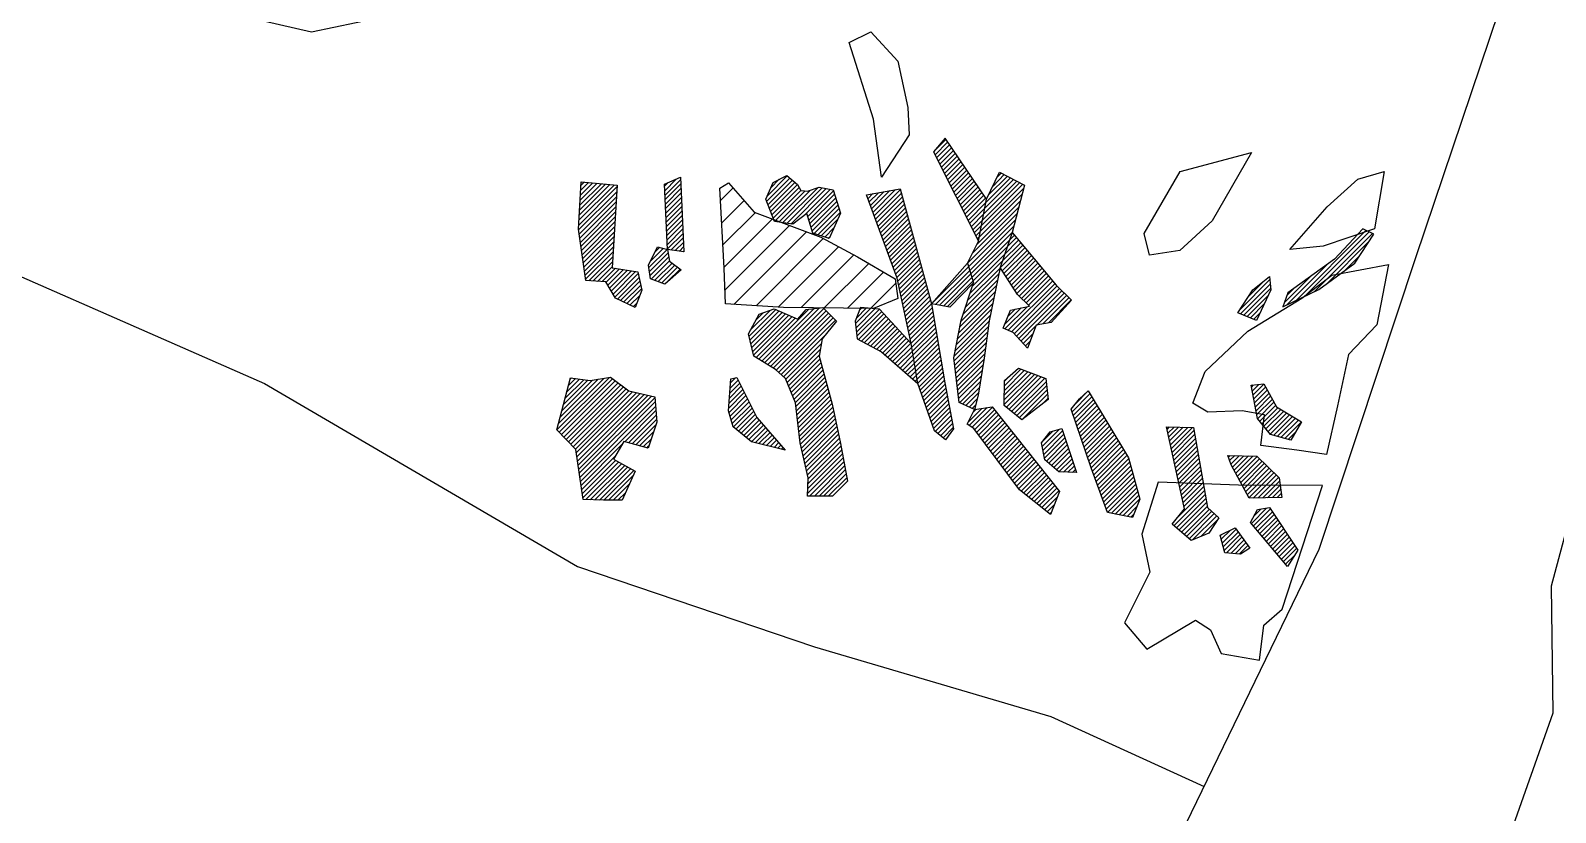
# Model space of a CAD drawing. Header units: metres. Extents: x -8.97 to -4.93, y -16.9 to -13.96.
# Drawn here: x -7.066 to -5.916, y -16.189 to -15.6 of the extents above; entities that cross this region are included whole.
import ezdxf

# ---------------------------------------------------------------- set-up
doc = ezdxf.new("R2010")
doc.units = ezdxf.units.M
doc.header["$LTSCALE"] = 25
doc.header["$MEASUREMENT"] = 0
doc.linetypes.add('STRICHPUNKTX2', pattern=[2, 1, -0.5, 0, -0.5])
doc.layers.get('0').update_dxf_attribs({"linetype": 'CONTINUOUS'})
for name, color, linetype in [('BEFUND', 1, 'CONTINUOUS'), ('FEUER', 1, 'CONTINUOUS'), ('GRABUNGSGRENZE', 3, 'STRICHPUNKTX2'), ('KNOCHEN', 2, 'CONTINUOUS'), ('KNOCHENSCHRAFF', 2, 'CONTINUOUS'), ('STEINE', 4, 'CONTINUOUS')]:
    doc.layers.add(name, color=color, linetype=linetype)

# ---------------------------------------------------------------- blocks, each defined once
blk = doc.blocks.new('*X3')
at = {"color": 0}
for p, q in [((-685.78, -1577.09), (-684.91, -1576.22)), ((-685.76, -1577.43), (-684.57, -1576.24)), ((-661.64, -1578.4), (-659.48, -1576.24)), ((-661.55, -1577.96), (-659.71, -1576.12)), ((-661.36, -1577.41), (-659.94, -1576)), ((-661.03, -1576.74), (-660.18, -1575.88)), ((-660.71, -1576.06), (-660.41, -1575.76)), ((-692.28, -1580.05), (-689.4, -1577.17)), ((-692.27, -1579.69), (-689.38, -1576.8)), ((-692.25, -1579.31), (-689.59, -1576.66)), ((-692.22, -1578.93), (-689.91, -1576.63)), ((-692.2, -1578.56), (-690.24, -1576.59)), ((-692.18, -1578.18), (-690.56, -1576.56)), ((-692.16, -1577.81), (-690.88, -1576.53)), ((-692.13, -1577.43), (-691.2, -1576.5)), ((-692.11, -1577.05), (-691.52, -1576.47)), ((-692.09, -1576.68), (-691.85, -1576.44)), ((-685.8, -1576.75), (-685.51, -1576.47)), ((-685.75, -1577.76), (-684.56, -1576.58)), ((-685.73, -1578.1), (-684.55, -1576.91)), ((-685.72, -1578.44), (-684.53, -1577.25)), ((-670.56, -1577.43), (-670.52, -1577.39)), ((-670.47, -1577.69), (-670.09, -1577.31)), ((-670.37, -1577.94), (-669.66, -1577.24)), ((-670.28, -1578.2), (-669.23, -1577.16)), ((-670.18, -1578.46), (-668.8, -1577.08)), ((-670.09, -1578.72), (-668.38, -1577.01)), ((-669.99, -1578.98), (-668.01, -1577)), ((-669.89, -1579.23), (-667.94, -1577.28)), ((-662.07, -1580.6), (-658.83, -1577.36)), ((-661.99, -1580.16), (-658.71, -1576.89)), ((-661.9, -1579.72), (-658.78, -1576.6)), ((-661.81, -1579.28), (-659.01, -1576.48)), ((-661.73, -1578.84), (-659.24, -1576.36)), ((-692.23, -1580.36), (-689.42, -1577.55)), ((-692.19, -1580.67), (-689.45, -1577.93)), ((-692.14, -1580.98), (-689.47, -1578.3)), ((-685.7, -1578.78), (-684.52, -1577.59)), ((-685.68, -1579.11), (-684.5, -1577.93)), ((-685.67, -1579.45), (-684.49, -1578.27)), ((-685.65, -1579.79), (-684.47, -1578.61)), ((-669.8, -1579.49), (-667.86, -1577.55)), ((-669.7, -1579.75), (-667.78, -1577.83)), ((-669.61, -1580.01), (-667.71, -1578.11)), ((-669.51, -1580.27), (-667.63, -1578.39)), ((-662.59, -1581.83), (-659.08, -1578.32)), ((-662.25, -1581.14), (-658.96, -1577.84)), ((-692.1, -1581.29), (-689.49, -1578.68)), ((-692.06, -1581.6), (-689.52, -1579.06)), ((-692.01, -1581.91), (-689.54, -1579.43)), ((-685.63, -1580.12), (-684.46, -1578.95)), ((-685.62, -1580.46), (-684.45, -1579.29)), ((-685.6, -1580.8), (-684.43, -1579.63)), ((-669.42, -1580.52), (-667.56, -1578.66)), ((-669.32, -1580.78), (-667.48, -1578.94)), ((-669.23, -1581.04), (-667.41, -1579.22)), ((-669.13, -1581.3), (-667.33, -1579.5)), ((-662.93, -1582.52), (-659.21, -1578.8)), ((-662.87, -1582.82), (-659.33, -1579.28)), ((-662.79, -1583.09), (-659.45, -1579.75)), ((-691.97, -1582.22), (-689.56, -1579.81)), ((-691.93, -1582.53), (-689.58, -1580.18)), ((-691.88, -1582.84), (-689.61, -1580.56)), ((-685.58, -1581.14), (-684.42, -1579.97)), ((-685.57, -1581.47), (-684.4, -1580.31)), ((-685.31, -1581.56), (-684.39, -1580.65)), ((-669.03, -1581.56), (-667.25, -1579.77)), ((-668.94, -1581.81), (-667.18, -1580.05)), ((-668.84, -1582.07), (-667.1, -1580.33)), ((-668.75, -1582.33), (-667.03, -1580.61)), ((-668.65, -1582.59), (-666.95, -1580.89)), ((-662.7, -1583.36), (-659.58, -1580.23)), ((-662.62, -1583.63), (-659.77, -1580.78)), ((-660.15, -1581.86), (-659.1, -1580.81)), ((-659.96, -1581.32), (-659.26, -1580.62)), ((-659.77, -1580.78), (-659.42, -1580.43)), ((-638.21, -1585.38), (-632.9, -1580.07)), ((-637.52, -1585.04), (-632.67, -1580.19)), ((-636.83, -1584.71), (-632.43, -1580.31)), ((-635.85, -1584.08), (-632.69, -1580.92)), ((-691.84, -1583.15), (-689.63, -1580.94)), ((-691.79, -1583.46), (-689.65, -1581.31)), ((-691.75, -1583.76), (-689.67, -1581.69)), ((-691.5, -1583.87), (-689.7, -1582.07)), ((-686.97, -1582.87), (-685.61, -1581.52)), ((-686.92, -1583.18), (-685.52, -1581.78)), ((-686.85, -1582.4), (-685.89, -1581.44)), ((-686.52, -1581.72), (-686.17, -1581.37)), ((-684.99, -1581.6), (-684.37, -1580.98)), ((-684.68, -1581.64), (-684.36, -1581.32)), ((-684.36, -1581.68), (-684.34, -1581.66)), ((-668.56, -1582.84), (-666.87, -1581.16)), ((-668.46, -1583.1), (-666.8, -1581.44)), ((-668.36, -1583.36), (-666.72, -1581.72)), ((-668.27, -1583.62), (-666.65, -1582)), ((-662.58, -1584.29), (-660.15, -1581.86)), ((-662.54, -1583.9), (-659.96, -1581.32)), ((-660.49, -1582.91), (-658.78, -1581.2)), ((-660.35, -1583.12), (-658.62, -1581.39)), ((-660.34, -1582.41), (-658.94, -1581.01)), ((-660.21, -1583.34), (-658.46, -1581.59)), ((-660.07, -1583.55), (-658.3, -1581.78)), ((-659.93, -1583.77), (-658.14, -1581.97)), ((-634.54, -1583.12), (-633.36, -1581.94)), ((-691.17, -1583.89), (-689.72, -1582.44)), ((-690.84, -1583.92), (-689.74, -1582.82)), ((-690.51, -1583.94), (-689.5, -1582.93)), ((-690.2, -1583.98), (-689.2, -1582.98)), ((-690.07, -1584.2), (-688.89, -1583.03)), ((-689.94, -1584.43), (-688.59, -1583.08)), ((-689.81, -1584.65), (-688.28, -1583.13)), ((-689.68, -1584.88), (-687.98, -1583.18)), ((-686.88, -1583.49), (-685.47, -1582.08)), ((-686.78, -1583.74), (-685.42, -1582.38)), ((-686.52, -1583.84), (-685.22, -1582.54)), ((-686.27, -1583.94), (-685.02, -1582.7)), ((-686.01, -1584.04), (-684.82, -1582.85)), ((-685.56, -1583.93), (-684.63, -1583)), ((-668.2, -1583.9), (-666.57, -1582.27)), ((-668.14, -1584.19), (-666.49, -1582.55)), ((-668.08, -1584.49), (-666.42, -1582.83)), ((-668.01, -1584.78), (-666.34, -1583.11)), ((-665.58, -1585.52), (-662.87, -1582.82)), ((-665.37, -1585.67), (-662.79, -1583.09)), ((-662.92, -1585.35), (-660.52, -1582.94)), ((-662.75, -1584.82), (-660.34, -1582.41)), ((-659.79, -1583.98), (-657.98, -1582.17)), ((-659.65, -1584.2), (-657.82, -1582.36)), ((-659.51, -1584.41), (-657.66, -1582.55)), ((-659.38, -1584.62), (-657.5, -1582.75)), ((-659.24, -1584.84), (-657.34, -1582.94)), ((-659.07, -1585.03), (-657.18, -1583.13)), ((-638.9, -1585.71), (-635.78, -1582.6)), ((-689.55, -1585.1), (-687.78, -1583.33)), ((-689.35, -1585.26), (-687.72, -1583.62)), ((-689.12, -1585.37), (-687.66, -1583.91)), ((-688.88, -1585.49), (-687.59, -1584.2)), ((-667.95, -1585.07), (-666.27, -1583.38)), ((-667.89, -1585.36), (-666.19, -1583.66)), ((-667.83, -1585.65), (-666.12, -1583.94)), ((-667.76, -1585.94), (-666.04, -1584.22)), ((-665.07, -1585.72), (-662.7, -1583.36)), ((-664.77, -1585.78), (-662.62, -1583.63)), ((-664.48, -1585.84), (-662.54, -1583.9)), ((-663.43, -1586.92), (-660.79, -1584.27)), ((-663.27, -1586.4), (-660.7, -1583.83)), ((-663.1, -1585.87), (-660.61, -1583.38)), ((-659.89, -1587.61), (-656.38, -1584.1)), ((-659.64, -1587.72), (-656.21, -1584.28)), ((-658.89, -1585.2), (-657.02, -1583.33)), ((-658.71, -1585.37), (-656.86, -1583.52)), ((-658.53, -1585.54), (-656.7, -1583.71)), ((-658.35, -1585.72), (-656.54, -1583.91)), ((-642.43, -1586.07), (-640.15, -1583.79)), ((-642.38, -1586.37), (-640.12, -1584.11)), ((-641.77, -1585.05), (-640.62, -1583.9)), ((-639.06, -1585.52), (-637.05, -1583.51)), ((-688.64, -1585.6), (-687.53, -1584.49)), ((-688.4, -1585.72), (-687.67, -1584.99)), ((-667.7, -1586.23), (-665.96, -1584.49)), ((-667.64, -1586.53), (-665.89, -1584.77)), ((-667.58, -1586.82), (-665.81, -1585.05)), ((-667.52, -1587.11), (-665.74, -1585.33)), ((-663.61, -1587.8), (-660.97, -1585.16)), ((-663.52, -1587.36), (-660.88, -1584.72)), ((-659.42, -1587.85), (-656.03, -1584.46)), ((-659.26, -1588.04), (-655.85, -1584.63)), ((-659.09, -1588.23), (-655.67, -1584.8)), ((-657.72, -1587.21), (-655.49, -1584.98)), ((-657.28, -1587.13), (-655.31, -1585.15)), ((-656.85, -1587.05), (-655.13, -1585.32)), ((-642.13, -1586.47), (-640.09, -1584.43)), ((-641.88, -1586.57), (-640.26, -1584.96)), ((-638.88, -1584.99), (-638.31, -1584.42)), ((-688.16, -1585.84), (-687.89, -1585.56)), ((-679.42, -1588.06), (-677.41, -1586.04)), ((-679.36, -1588.34), (-677.16, -1586.15)), ((-679.33, -1587.6), (-677.81, -1586.09)), ((-679.29, -1588.63), (-676.91, -1586.25)), ((-679.22, -1588.91), (-676.67, -1586.36)), ((-679.15, -1589.2), (-676.42, -1586.47)), ((-679.08, -1589.48), (-676.17, -1586.57)), ((-678.88, -1586.81), (-678.36, -1586.29)), ((-678.68, -1589.79), (-674.91, -1586.02)), ((-678.47, -1589.93), (-674.51, -1585.97)), ((-678.25, -1590.06), (-674.11, -1585.92)), ((-678.03, -1590.2), (-673.79, -1585.96)), ((-677.81, -1590.34), (-673.62, -1586.14)), ((-677.6, -1590.47), (-673.44, -1586.32)), ((-677.39, -1590.62), (-673.27, -1586.49)), ((-671.4, -1587.1), (-670.26, -1585.96)), ((-671.36, -1587.42), (-669.93, -1585.98)), ((-671.33, -1587.74), (-669.6, -1586.01)), ((-671.31, -1586.66), (-670.59, -1585.93)), ((-671.29, -1588.05), (-669.42, -1586.18)), ((-671.18, -1588.29), (-669.25, -1586.37)), ((-671.08, -1586.07), (-670.91, -1585.91)), ((-670.95, -1588.42), (-669.08, -1586.55)), ((-667.45, -1587.4), (-665.66, -1585.61)), ((-667.39, -1587.69), (-665.61, -1585.91)), ((-667.33, -1587.98), (-665.56, -1586.21)), ((-667.27, -1588.27), (-665.51, -1586.51)), ((-663.87, -1589.12), (-661.25, -1586.5)), ((-663.79, -1588.68), (-661.16, -1586.05)), ((-663.7, -1588.24), (-661.07, -1585.61)), ((-660.14, -1587.51), (-658.46, -1585.83)), ((-660.13, -1587.15), (-658.91, -1585.92)), ((-659.89, -1586.55), (-659.35, -1586.02)), ((-641.62, -1586.67), (-640.58, -1585.62)), ((-641.37, -1586.77), (-640.89, -1586.29)), ((-678.9, -1589.65), (-675.93, -1586.68)), ((-677.2, -1590.78), (-673.09, -1586.67)), ((-677.01, -1590.95), (-672.91, -1586.85)), ((-670.72, -1588.54), (-668.91, -1586.74)), ((-670.48, -1588.66), (-668.74, -1586.92)), ((-670.25, -1588.79), (-668.58, -1587.11)), ((-670.02, -1588.91), (-668.41, -1587.29)), ((-669.79, -1589.03), (-668.24, -1587.48)), ((-669.56, -1589.15), (-668.07, -1587.66)), ((-667.21, -1588.57), (-665.46, -1586.82)), ((-667.15, -1588.87), (-665.4, -1587.12)), ((-667.1, -1589.17), (-665.35, -1587.42)), ((-667.05, -1589.47), (-665.3, -1587.72)), ((-663.96, -1589.57), (-661.34, -1586.94)), ((-663.96, -1589.92), (-661.39, -1587.35)), ((-663.92, -1590.23), (-661.44, -1587.75)), ((-658.92, -1588.41), (-657.79, -1587.28)), ((-676.82, -1591.11), (-673.79, -1588.08)), ((-676.65, -1591.3), (-673.98, -1588.62)), ((-669.35, -1589.3), (-667.9, -1587.85)), ((-669.16, -1589.46), (-667.73, -1588.03)), ((-668.97, -1589.63), (-667.56, -1588.21)), ((-668.78, -1589.79), (-667.39, -1588.4)), ((-668.6, -1589.96), (-667.22, -1588.58)), ((-668.41, -1590.12), (-667.15, -1588.87)), ((-667, -1589.78), (-665.25, -1588.03)), ((-666.95, -1590.08), (-665.2, -1588.33)), ((-666.9, -1590.38), (-665.15, -1588.63)), ((-666.85, -1590.69), (-665.1, -1588.93)), ((-663.89, -1590.55), (-661.49, -1588.16)), ((-663.85, -1590.87), (-661.55, -1588.56)), ((-658.75, -1588.6), (-658.01, -1587.86)), ((-658.58, -1588.78), (-658.24, -1588.43)), ((-676.55, -1591.55), (-674.04, -1589.04)), ((-676.45, -1591.8), (-674.11, -1589.46)), ((-676.34, -1592.05), (-674.07, -1589.77)), ((-676.24, -1592.3), (-674, -1590.05)), ((-668.22, -1590.29), (-667.1, -1589.17)), ((-668.03, -1590.45), (-667.05, -1589.47)), ((-667.84, -1590.62), (-667, -1589.78)), ((-667.65, -1590.78), (-666.95, -1590.08)), ((-666.8, -1590.99), (-665.05, -1589.24)), ((-666.75, -1591.29), (-665, -1589.54)), ((-666.7, -1591.59), (-664.95, -1589.84)), ((-663.81, -1591.18), (-661.6, -1588.97)), ((-663.78, -1591.5), (-661.65, -1589.38)), ((-663.74, -1591.82), (-661.71, -1589.79)), ((-693.91, -1595.11), (-689.95, -1591.16)), ((-693.79, -1594.64), (-690.37, -1591.23)), ((-693.73, -1595.29), (-689.71, -1591.27)), ((-693.03, -1591.76), (-692.51, -1591.24)), ((-692.9, -1591.28), (-692.82, -1591.2)), ((-680.83, -1591.58), (-680.44, -1591.19)), ((-676.14, -1592.55), (-673.92, -1590.33)), ((-676.03, -1592.8), (-673.85, -1590.61)), ((-675.93, -1593.05), (-673.77, -1590.89)), ((-675.89, -1593.36), (-673.7, -1591.17)), ((-667.47, -1590.95), (-666.9, -1590.38)), ((-667.28, -1591.11), (-666.85, -1590.69)), ((-667.09, -1591.28), (-666.8, -1590.99)), ((-666.61, -1591.86), (-664.9, -1590.15)), ((-666.52, -1592.12), (-664.85, -1590.45)), ((-666.43, -1592.38), (-664.79, -1590.75)), ((-666.33, -1592.64), (-664.74, -1591.05)), ((-663.7, -1592.13), (-661.78, -1590.21)), ((-663.66, -1592.45), (-661.85, -1590.64)), ((-663.63, -1592.76), (-661.92, -1591.06)), ((-660.18, -1592.5), (-658.41, -1590.73)), ((-660.18, -1592.85), (-658.16, -1590.83)), ((-660.18, -1593.21), (-657.9, -1590.93)), ((-660.17, -1591.79), (-658.93, -1590.54)), ((-660.17, -1592.14), (-658.67, -1590.64)), ((-660.17, -1591.43), (-659.87, -1591.13)), ((-660.02, -1593.4), (-657.64, -1591.02)), ((-659.82, -1593.56), (-657.39, -1591.12)), ((-659.63, -1593.72), (-657.13, -1591.22)), ((-693.66, -1594.16), (-690.8, -1591.3)), ((-693.56, -1595.47), (-689.51, -1591.42)), ((-693.54, -1593.68), (-691.22, -1591.37)), ((-693.41, -1593.2), (-691.58, -1591.37)), ((-693.39, -1595.65), (-689.3, -1591.57)), ((-693.28, -1592.72), (-691.89, -1591.33)), ((-693.21, -1595.83), (-689.1, -1591.72)), ((-693.16, -1592.24), (-692.2, -1591.28)), ((-693.04, -1596.01), (-688.9, -1591.87)), ((-692.87, -1596.2), (-688.7, -1592.02)), ((-692.69, -1596.38), (-688.49, -1592.17)), ((-692.52, -1596.56), (-688.2, -1592.24)), ((-692.45, -1596.84), (-687.92, -1592.31)), ((-692.41, -1597.15), (-687.63, -1592.37)), ((-680.95, -1593.47), (-679.78, -1592.3)), ((-680.93, -1593.09), (-679.9, -1592.06)), ((-680.9, -1592.72), (-680.02, -1591.83)), ((-680.88, -1592.34), (-680.13, -1591.59)), ((-680.85, -1591.96), (-680.25, -1591.36)), ((-675.85, -1593.67), (-673.63, -1591.45)), ((-675.81, -1593.99), (-673.55, -1591.73)), ((-675.78, -1594.31), (-673.48, -1592.01)), ((-675.74, -1594.63), (-673.4, -1592.29)), ((-666.9, -1591.44), (-666.75, -1591.29)), ((-666.71, -1591.61), (-666.7, -1591.59)), ((-666.24, -1592.9), (-664.69, -1591.36)), ((-666.15, -1593.17), (-664.64, -1591.66)), ((-666.06, -1593.43), (-664.59, -1591.96)), ((-665.96, -1593.69), (-664.53, -1592.25)), ((-663.57, -1593.07), (-661.99, -1591.49)), ((-663.33, -1593.17), (-662.06, -1591.91)), ((-663.08, -1593.28), (-662.13, -1592.33)), ((-659.43, -1593.88), (-657.03, -1591.48)), ((-659.24, -1594.03), (-657, -1591.79)), ((-659.04, -1594.19), (-656.96, -1592.1)), ((-658.8, -1594.3), (-656.92, -1592.42)), ((-655.06, -1593.75), (-653.72, -1592.4)), ((-654.82, -1593.15), (-653.85, -1592.18)), ((-641.55, -1591.9), (-641.38, -1591.73)), ((-641.49, -1592.19), (-640.98, -1591.69)), ((-641.43, -1592.49), (-640.6, -1591.66)), ((-641.37, -1592.78), (-640.48, -1591.89)), ((-641.31, -1593.08), (-640.35, -1592.12)), ((-641.25, -1593.37), (-640.22, -1592.34)), ((-692.36, -1597.46), (-687.34, -1592.44)), ((-692.32, -1597.77), (-687.06, -1592.51)), ((-692.27, -1598.08), (-686.77, -1592.57)), ((-692.23, -1598.38), (-686.51, -1592.67)), ((-692.18, -1598.69), (-686.49, -1593)), ((-692.14, -1599), (-686.46, -1593.33)), ((-680.93, -1593.8), (-679.66, -1592.53)), ((-680.85, -1594.08), (-679.54, -1592.77)), ((-680.77, -1594.35), (-679.42, -1593)), ((-680.69, -1594.63), (-679.3, -1593.24)), ((-680.61, -1594.9), (-679.19, -1593.47)), ((-675.7, -1594.94), (-673.33, -1592.57)), ((-675.67, -1595.26), (-673.26, -1592.85)), ((-675.63, -1595.58), (-673.18, -1593.13)), ((-675.59, -1595.89), (-673.12, -1593.42)), ((-665.87, -1593.95), (-664.47, -1592.55)), ((-665.78, -1594.21), (-664.42, -1592.85)), ((-665.69, -1594.47), (-664.36, -1593.15)), ((-665.59, -1594.73), (-664.31, -1593.44)), ((-662.89, -1594.5), (-661.88, -1593.49)), ((-662.84, -1593.39), (-662.23, -1592.78)), ((-662.82, -1594.79), (-661.46, -1593.43)), ((-662.6, -1594.92), (-661.08, -1593.4)), ((-662.59, -1593.5), (-662.34, -1593.25)), ((-662.53, -1593.79), (-662.29, -1593.55)), ((-657.3, -1593.15), (-656.88, -1592.73)), ((-654.97, -1594.01), (-653.58, -1592.62)), ((-654.88, -1594.28), (-653.45, -1592.84)), ((-654.79, -1594.54), (-653.32, -1593.06)), ((-654.7, -1594.8), (-653.19, -1593.28)), ((-654.61, -1595.07), (-653.05, -1593.51)), ((-641.19, -1593.67), (-640.1, -1592.57)), ((-641.13, -1593.96), (-639.97, -1592.8)), ((-641.07, -1594.25), (-639.85, -1593.03)), ((-640.92, -1594.45), (-639.72, -1593.25)), ((-640.76, -1594.65), (-639.55, -1593.44)), ((-688.79, -1596.01), (-686.44, -1593.65)), ((-688.52, -1596.09), (-686.41, -1593.98)), ((-688.24, -1596.17), (-686.38, -1594.31)), ((-687.96, -1596.24), (-686.43, -1594.71)), ((-680.41, -1595.06), (-679.07, -1593.71)), ((-680.22, -1595.22), (-678.95, -1593.94)), ((-680.02, -1595.37), (-678.83, -1594.18)), ((-679.83, -1595.53), (-678.67, -1594.37)), ((-679.64, -1595.69), (-678.5, -1594.56)), ((-675.55, -1596.2), (-673.05, -1593.71)), ((-675.48, -1596.49), (-672.99, -1594)), ((-675.41, -1596.77), (-672.93, -1594.29)), ((-675.35, -1597.06), (-672.86, -1594.57)), ((-665.5, -1594.99), (-664.25, -1593.74)), ((-665.38, -1595.23), (-664.19, -1594.04)), ((-665.19, -1595.39), (-664.14, -1594.34)), ((-665, -1595.55), (-664.08, -1594.63)), ((-662.41, -1595.08), (-660.92, -1593.59)), ((-662.26, -1595.29), (-660.76, -1593.79)), ((-662.11, -1595.49), (-660.61, -1593.99)), ((-661.96, -1595.69), (-660.45, -1594.18)), ((-661.81, -1595.9), (-660.29, -1594.38)), ((-661.66, -1596.1), (-660.14, -1594.58)), ((-654.52, -1595.33), (-652.92, -1593.73)), ((-654.43, -1595.59), (-652.79, -1593.95)), ((-654.34, -1595.86), (-652.65, -1594.17)), ((-654.25, -1596.12), (-652.52, -1594.39)), ((-654.16, -1596.38), (-652.39, -1594.61)), ((-640.6, -1594.84), (-639.33, -1593.57)), ((-640.45, -1595.04), (-639.11, -1593.7)), ((-640.29, -1595.24), (-638.89, -1593.84)), ((-640.14, -1595.44), (-638.67, -1593.97)), ((-639.88, -1595.53), (-638.45, -1594.1)), ((-639.6, -1595.61), (-638.23, -1594.23)), ((-639.32, -1595.68), (-638, -1594.37)), ((-639.04, -1595.76), (-637.78, -1594.5)), ((-687.69, -1596.32), (-686.61, -1595.24)), ((-687.41, -1596.4), (-686.79, -1595.78)), ((-679.44, -1595.85), (-678.34, -1594.75)), ((-679.25, -1596.01), (-678.17, -1594.94)), ((-678.97, -1596.08), (-678.01, -1595.13)), ((-678.68, -1596.15), (-677.84, -1595.31)), ((-678.4, -1596.22), (-677.68, -1595.5)), ((-678.11, -1596.29), (-677.51, -1595.69)), ((-675.28, -1597.35), (-672.8, -1594.86)), ((-675.22, -1597.64), (-672.73, -1595.15)), ((-675.15, -1597.93), (-672.67, -1595.44)), ((-675.09, -1598.21), (-672.61, -1595.73)), ((-664.8, -1595.71), (-664.03, -1594.93)), ((-661.51, -1596.3), (-659.98, -1594.77)), ((-661.36, -1596.5), (-659.82, -1594.97)), ((-661.21, -1596.71), (-659.67, -1595.17)), ((-661.05, -1596.91), (-659.51, -1595.37)), ((-660.9, -1597.11), (-659.35, -1595.56)), ((-660.75, -1597.32), (-659.2, -1595.76)), ((-657.33, -1596.37), (-656.03, -1595.07)), ((-657.32, -1596.01), (-656.53, -1595.21)), ((-657.27, -1596.66), (-655.8, -1595.19)), ((-657.21, -1596.96), (-655.71, -1595.45)), ((-657.15, -1597.25), (-655.62, -1595.72)), ((-654.07, -1596.65), (-652.26, -1594.83)), ((-653.98, -1596.91), (-652.12, -1595.05)), ((-653.89, -1597.17), (-651.99, -1595.27)), ((-653.8, -1597.44), (-651.86, -1595.49)), ((-653.71, -1597.7), (-651.72, -1595.71)), ((-647.91, -1595.08), (-647.72, -1594.89)), ((-647.85, -1595.37), (-647.38, -1594.9)), ((-647.79, -1595.66), (-647.04, -1594.91)), ((-647.72, -1595.95), (-646.69, -1594.92)), ((-647.66, -1596.24), (-646.35, -1594.93)), ((-647.59, -1596.53), (-646, -1594.94)), ((-647.53, -1596.82), (-645.88, -1595.17)), ((-647.47, -1597.11), (-645.83, -1595.47)), ((-647.4, -1597.4), (-645.77, -1595.77)), ((-638.77, -1595.83), (-638.25, -1595.31)), ((-692.09, -1599.31), (-689.01, -1596.22)), ((-687.14, -1596.48), (-686.97, -1596.31)), ((-677.83, -1596.36), (-677.35, -1595.88)), ((-677.54, -1596.43), (-677.19, -1596.07)), ((-677.26, -1596.5), (-677.02, -1596.26)), ((-676.98, -1596.57), (-676.86, -1596.45)), ((-675.02, -1598.5), (-672.54, -1596.02)), ((-675, -1599.54), (-672.38, -1596.92)), ((-674.99, -1599.18), (-672.43, -1596.62)), ((-674.97, -1598.81), (-672.48, -1596.32)), ((-660.6, -1597.52), (-659.04, -1595.96)), ((-660.45, -1597.72), (-658.88, -1596.15)), ((-660.3, -1597.92), (-658.73, -1596.35)), ((-660.15, -1598.13), (-658.57, -1596.55)), ((-660, -1598.33), (-658.41, -1596.74)), ((-659.85, -1598.53), (-658.26, -1596.94)), ((-657.01, -1597.46), (-655.53, -1595.98)), ((-656.82, -1597.63), (-655.44, -1596.25)), ((-656.63, -1597.79), (-655.35, -1596.51)), ((-656.44, -1597.95), (-655.26, -1596.78)), ((-653.62, -1597.97), (-651.59, -1595.93)), ((-653.53, -1598.23), (-651.46, -1596.15)), ((-653.44, -1598.49), (-651.33, -1596.37)), ((-653.34, -1598.75), (-651.19, -1596.59)), ((-653.25, -1599.01), (-651.06, -1596.82)), ((-647.34, -1597.69), (-645.72, -1596.07)), ((-647.28, -1597.98), (-645.67, -1596.37)), ((-647.21, -1598.27), (-645.62, -1596.67)), ((-647.15, -1598.56), (-645.56, -1596.97)), ((-692.05, -1599.62), (-689.5, -1597.07)), ((-692, -1599.93), (-689.48, -1597.4)), ((-691.96, -1600.24), (-689.25, -1597.53)), ((-691.74, -1600.37), (-689.03, -1597.66)), ((-691.4, -1600.38), (-688.8, -1597.79)), ((-691.05, -1600.39), (-688.57, -1597.91)), ((-690.71, -1600.41), (-688.35, -1598.04)), ((-675.02, -1599.91), (-672.33, -1597.22)), ((-674.86, -1600.11), (-672.27, -1597.52)), ((-674.5, -1600.11), (-672.22, -1597.82)), ((-674.15, -1600.11), (-672.17, -1598.12)), ((-659.7, -1598.74), (-658.1, -1597.14)), ((-659.55, -1598.94), (-657.94, -1597.33)), ((-659.4, -1599.14), (-657.79, -1597.53)), ((-659.25, -1599.35), (-657.63, -1597.73)), ((-659.1, -1599.55), (-657.47, -1597.93)), ((-658.92, -1599.73), (-657.32, -1598.12)), ((-656.25, -1598.12), (-655.17, -1597.04)), ((-656.06, -1598.28), (-655.09, -1597.31)), ((-655.72, -1598.29), (-655, -1597.57)), ((-655.38, -1598.31), (-654.91, -1597.84)), ((-655.04, -1598.32), (-654.82, -1598.1)), ((-653.16, -1599.27), (-650.93, -1597.04)), ((-653.06, -1599.52), (-650.8, -1597.27)), ((-652.97, -1599.78), (-650.73, -1597.54)), ((-652.88, -1600.04), (-650.65, -1597.82)), ((-652.78, -1600.3), (-650.57, -1598.1)), ((-647.08, -1598.85), (-645.51, -1597.28)), ((-647.02, -1599.14), (-645.46, -1597.58)), ((-646.96, -1599.43), (-645.4, -1597.88)), ((-643.28, -1597.17), (-643.16, -1597.05)), ((-643.19, -1597.43), (-642.81, -1597.05)), ((-643.1, -1597.69), (-642.47, -1597.06)), ((-642.98, -1597.93), (-642.12, -1597.07)), ((-642.85, -1598.16), (-641.78, -1597.08)), ((-642.73, -1598.38), (-641.44, -1597.09)), ((-642.6, -1598.61), (-641.11, -1597.12)), ((-642.48, -1598.84), (-640.93, -1597.3)), ((-642.35, -1599.07), (-640.75, -1597.47)), ((-642.23, -1599.3), (-640.58, -1597.64)), ((-642.1, -1599.53), (-640.4, -1597.82)), ((-641.98, -1599.75), (-640.22, -1597.99)), ((-690.37, -1600.42), (-688.12, -1598.17)), ((-690.02, -1600.42), (-688.15, -1598.55)), ((-689.67, -1600.42), (-688.44, -1599.19)), ((-673.8, -1600.11), (-672.11, -1598.42)), ((-673.45, -1600.11), (-672.06, -1598.73)), ((-658.72, -1599.88), (-657.16, -1598.32)), ((-658.52, -1600.04), (-657, -1598.52)), ((-658.33, -1600.19), (-656.85, -1598.71)), ((-658.13, -1600.35), (-656.69, -1598.91)), ((-657.93, -1600.5), (-656.53, -1599.11)), ((-657.73, -1600.66), (-656.38, -1599.3)), ((-652.69, -1600.56), (-650.5, -1598.37)), ((-652.59, -1600.82), (-650.42, -1598.65)), ((-652.5, -1601.08), (-650.35, -1598.93)), ((-652.41, -1601.34), (-650.27, -1599.21)), ((-646.89, -1599.72), (-645.35, -1598.18)), ((-646.83, -1600.01), (-645.3, -1598.48)), ((-646.76, -1600.3), (-645.25, -1598.78)), ((-646.7, -1600.59), (-645.19, -1599.08)), ((-641.85, -1599.98), (-640.04, -1598.17)), ((-641.73, -1600.21), (-639.86, -1598.34)), ((-641.41, -1600.25), (-639.68, -1598.52)), ((-641.05, -1600.24), (-639.5, -1598.69)), ((-640.69, -1600.24), (-639.43, -1598.97)), ((-640.33, -1600.23), (-639.38, -1599.28)), ((-689.31, -1600.42), (-688.72, -1599.83)), ((-657.54, -1600.82), (-656.22, -1599.5)), ((-657.34, -1600.97), (-656.06, -1599.7)), ((-657.14, -1601.13), (-656.18, -1600.17)), ((-652.11, -1601.4), (-650.19, -1599.48)), ((-651.81, -1601.46), (-650.12, -1599.76)), ((-651.52, -1601.52), (-650.04, -1600.04)), ((-651.22, -1601.57), (-649.96, -1600.32)), ((-647.39, -1602.34), (-645.04, -1599.98)), ((-647.2, -1602.5), (-644.98, -1600.29)), ((-647.1, -1601.7), (-645.09, -1599.68)), ((-646.64, -1600.88), (-645.14, -1599.38)), ((-639.97, -1600.22), (-639.34, -1599.59)), ((-639.61, -1600.22), (-639.3, -1599.91)), ((-656.94, -1601.28), (-656.4, -1600.74)), ((-656.74, -1601.44), (-656.62, -1601.32)), ((-650.92, -1601.63), (-650.19, -1600.89)), ((-650.63, -1601.69), (-650.44, -1601.49)), ((-647.01, -1602.66), (-644.93, -1600.59)), ((-646.82, -1602.83), (-644.88, -1600.89)), ((-646.63, -1602.99), (-644.72, -1601.09)), ((-646.44, -1603.16), (-644.54, -1601.25)), ((-646.25, -1603.32), (-644.35, -1601.42)), ((-645.98, -1603.4), (-644.16, -1601.58)), ((-641.55, -1602.16), (-640.41, -1601.01)), ((-641.39, -1602.35), (-640.11, -1601.07)), ((-641.35, -1601.6), (-640.83, -1601.08)), ((-641.23, -1602.54), (-639.97, -1601.28)), ((-641.07, -1602.73), (-639.83, -1601.5)), ((-645.37, -1603.15), (-644.1, -1601.88)), ((-643.82, -1603.36), (-643.12, -1602.66)), ((-643.75, -1603.64), (-642.7, -1602.6)), ((-640.91, -1602.92), (-639.69, -1601.71)), ((-640.74, -1603.12), (-639.55, -1601.92)), ((-640.58, -1603.31), (-639.41, -1602.13)), ((-640.42, -1603.5), (-639.27, -1602.35)), ((-640.26, -1603.69), (-639.13, -1602.56)), ((-643.89, -1603.09), (-643.82, -1603.01)), ((-643.67, -1603.92), (-642.55, -1602.81)), ((-643.6, -1604.2), (-642.41, -1603.01)), ((-643.43, -1604.39), (-642.26, -1603.21)), ((-643.1, -1604.42), (-642.11, -1603.42)), ((-642.78, -1604.45), (-641.96, -1603.62)), ((-642.46, -1604.47), (-641.81, -1603.83)), ((-640.1, -1603.89), (-638.99, -1602.77)), ((-639.94, -1604.08), (-638.85, -1602.99)), ((-639.78, -1604.27), (-638.7, -1603.2)), ((-639.61, -1604.46), (-638.56, -1603.41)), ((-639.45, -1604.65), (-638.42, -1603.62)), ((-639.29, -1604.85), (-638.28, -1603.84)), ((-639.13, -1605.04), (-638.14, -1604.05)), ((-638.97, -1605.23), (-638.25, -1604.52))]:
    blk.add_line(p, q, dxfattribs=at)
blk = doc.blocks.new('*X4')
at = {"color": 0}
for p, q in [((-678.1, -1577.9), (-676.35, -1576.14)), ((-678.07, -1577.51), (-676.54, -1575.98)), ((-678, -1578.15), (-676.15, -1576.3)), ((-677.79, -1576.87), (-677.15, -1576.23)), ((-677.9, -1578.4), (-675.96, -1576.46)), ((-677.8, -1578.66), (-675.77, -1576.62)), ((-677.71, -1578.91), (-675.64, -1576.85)), ((-677.61, -1579.17), (-675.52, -1577.08)), ((-677.5, -1579.42), (-675.19, -1577.11)), ((-677.19, -1579.46), (-674.78, -1577.05)), ((-676.89, -1579.51), (-674.24, -1576.86)), ((-676.58, -1579.55), (-673.9, -1576.87)), ((-676.27, -1579.6), (-673.6, -1576.93)), ((-675.33, -1579.01), (-673.3, -1576.99)), ((-674.99, -1579.03), (-673.05, -1577.09)), ((-674.91, -1579.3), (-672.97, -1577.36)), ((-674.83, -1579.57), (-672.88, -1577.62)), ((-674.75, -1579.84), (-672.8, -1577.89)), ((-674.66, -1580.11), (-672.71, -1578.16)), ((-674.52, -1580.32), (-672.62, -1578.43)), ((-674.25, -1580.41), (-672.54, -1578.7)), ((-673.99, -1580.5), (-672.73, -1579.24)), ((-673.72, -1580.59), (-673.02, -1579.88)), ((-673.46, -1580.68), (-673.31, -1580.53))]:
    blk.add_line(p, q, dxfattribs=at)
blk = doc.blocks.new('*X5')
at = {"color": 0}
for p, q in [((-665.52, -1574.15), (-664.59, -1573.22)), ((-665.4, -1574.39), (-664.45, -1573.43)), ((-665.28, -1574.62), (-664.3, -1573.64)), ((-665.17, -1574.86), (-664.16, -1573.85)), ((-665.05, -1575.09), (-664.02, -1574.06)), ((-664.93, -1575.33), (-663.87, -1574.27)), ((-664.81, -1575.56), (-663.73, -1574.48)), ((-664.69, -1575.8), (-663.59, -1574.69)), ((-664.57, -1576.03), (-663.44, -1574.9)), ((-664.45, -1576.27), (-663.3, -1575.11)), ((-664.34, -1576.5), (-663.15, -1575.32)), ((-664.22, -1576.74), (-663.01, -1575.53)), ((-664.1, -1576.97), (-662.87, -1575.74)), ((-663.98, -1577.21), (-662.72, -1575.95)), ((-663.86, -1577.44), (-662.58, -1576.16)), ((-663.74, -1577.68), (-662.44, -1576.37)), ((-663.63, -1577.91), (-662.29, -1576.58)), ((-663.51, -1578.15), (-662.15, -1576.79)), ((-663.39, -1578.38), (-662.01, -1577)), ((-663.27, -1578.62), (-661.86, -1577.21)), ((-663.15, -1578.85), (-661.72, -1577.42)), ((-663.03, -1579.09), (-661.57, -1577.63)), ((-662.91, -1579.33), (-661.55, -1577.96)), ((-662.8, -1579.56), (-661.64, -1578.4)), ((-662.68, -1579.8), (-661.73, -1578.84)), ((-662.56, -1580.03), (-661.81, -1579.28)), ((-662.44, -1580.27), (-661.9, -1579.72)), ((-662.32, -1580.5), (-661.99, -1580.16)), ((-662.2, -1580.74), (-662.07, -1580.6))]:
    blk.add_line(p, q, dxfattribs=at)
blk = doc.blocks.new('*X8')
at = {"color": 0}
for p, q in [((-681.58, -1577.83), (-680.63, -1576.88)), ((-681.48, -1579.51), (-679.8, -1577.83)), ((-681.39, -1581.18), (-678.94, -1578.73)), ((-681.29, -1582.85), (-677.66, -1579.22)), ((-681.23, -1584.56), (-676.37, -1579.7)), ((-680.56, -1585.66), (-675.09, -1580.18)), ((-678.89, -1585.76), (-673.83, -1580.69)), ((-677.23, -1585.86), (-672.68, -1581.31)), ((-675.5, -1585.9), (-671.53, -1581.93)), ((-673.75, -1585.92), (-670.4, -1582.57)), ((-672, -1585.94), (-669.28, -1583.22)), ((-670.25, -1585.95), (-668.36, -1584.06))]:
    blk.add_line(p, q, dxfattribs=at)

msp = doc.modelspace()

# ---------------------------------------------------------------- linework, layer by layer
at = {"layer": 'BEFUND'}
msp.add_lwpolyline([(-7.1761, -15.7406), (-6.8896, -15.8663), (-6.6536, -16.004), (-6.475, -16.0647), (-6.2968, -16.1172), (-6.1812, -16.1699)], dxfattribs=at)
at = {"layer": 'GRABUNGSGRENZE', "flags": 128}
for points in [[(-5.9666, -14.8735), (-5.925, -15.1309), (-5.9206, -15.3571), (-5.959, -15.5853), (-6.0217, -15.7716), (-6.0947, -15.9914), (-6.2341, -16.2789)], [(-5.69, -14.9861), (-5.7318, -15.2579), (-5.7477, -15.4682), (-5.8228, -15.711), (-5.884, -15.8861), (-5.9195, -16.0189), (-5.9183, -16.1147), (-5.9512, -16.2079), (-6.02, -16.4135), (-6.1159, -16.6211)]]:
    msp.add_lwpolyline(points, dxfattribs=at)
at = {"layer": 'KNOCHEN'}
for points in [[(-6.3451, -15.7273), (-6.3765, -15.6813), (-6.3852, -15.6915), (-6.3513, -15.7589)], [(-6.6507, -15.7142), (-6.6237, -15.7168), (-6.6275, -15.7789), (-6.6081, -15.782), (-6.6051, -15.7958), (-6.6102, -15.809), (-6.625, -15.8019), (-6.6321, -15.7896), (-6.6474, -15.7886), (-6.6529, -15.7498), (-6.6507, -15.7142)], [(-6.5881, -15.7159), (-6.5758, -15.7108), (-6.5734, -15.7669), (-6.5857, -15.7653), (-6.5881, -15.7159)], [(-6.4801, -15.7213), (-6.4714, -15.7183), (-6.4607, -15.7203), (-6.4552, -15.7377), (-6.4639, -15.757), (-6.4761, -15.7529), (-6.4806, -15.7381), (-6.4913, -15.7462), (-6.5051, -15.7441), (-6.5117, -15.7273), (-6.506, -15.7146), (-6.4958, -15.7095), (-6.4877, -15.7162), (-6.4852, -15.7208), (-6.4801, -15.7213)], [(-6.3595, -15.7756), (-6.3513, -15.7589), (-6.3451, -15.7273), (-6.3353, -15.7069), (-6.3165, -15.7167), (-6.3258, -15.7523), (-6.335, -15.7788), (-6.3433, -15.819), (-6.347, -15.847), (-6.3516, -15.875), (-6.3542, -15.8857), (-6.3659, -15.8806), (-6.3699, -15.8469), (-6.3642, -15.8184), (-6.3549, -15.7904)], [(-6.4358, -15.724), (-6.4103, -15.7195), (-6.3866, -15.8061), (-6.3766, -15.8658), (-6.37, -15.9004), (-6.3762, -15.9086), (-6.3843, -15.9019), (-6.3969, -15.8662), (-6.4019, -15.8361), (-6.4125, -15.7867), (-6.4358, -15.724)], [(-6.1217, -15.8084), (-6.0946, -15.7953), (-6.0676, -15.7755), (-6.0532, -15.7536), (-6.0614, -15.7495), (-6.0828, -15.7724), (-6.1181, -15.7978), (-6.1217, -15.8084)], [(-6.3258, -15.7523), (-6.2928, -15.7921), (-6.2811, -15.8034), (-6.2964, -15.8202), (-6.3077, -15.8222), (-6.3143, -15.8395), (-6.325, -15.8277), (-6.3326, -15.8246), (-6.327, -15.8109), (-6.3127, -15.8079), (-6.3219, -15.7992), (-6.335, -15.7788)], [(-6.5857, -15.7653), (-6.5842, -15.774), (-6.5755, -15.7806), (-6.5878, -15.7913), (-6.5985, -15.7872), (-6.6, -15.777), (-6.5933, -15.7632), (-6.5857, -15.7653)], [(-6.3866, -15.8061), (-6.3595, -15.7756), (-6.3549, -15.7904), (-6.3728, -15.8087), (-6.3866, -15.8061)], [(-6.1445, -15.7956), (-6.1318, -15.7855), (-6.1308, -15.7957), (-6.1416, -15.8186), (-6.1558, -15.8129), (-6.1445, -15.7956)], [(-6.4857, -15.9108), (-6.4892, -15.8807), (-6.4968, -15.8624), (-6.5044, -15.8557), (-6.5207, -15.8455), (-6.5247, -15.8287), (-6.5165, -15.8139), (-6.5053, -15.8099), (-6.4875, -15.8176), (-6.4813, -15.8104), (-6.4686, -15.8089), (-6.4584, -15.8192), (-6.4692, -15.8324), (-6.4713, -15.8456), (-6.4617, -15.8818), (-6.4552, -15.9114), (-6.4501, -15.9399), (-6.4614, -15.9511), (-6.4802, -15.9511), (-6.4797, -15.9373), (-6.4857, -15.9108)], [(-6.4019, -15.8361), (-6.4258, -15.8101), (-6.4401, -15.809), (-6.4442, -15.8192), (-6.4427, -15.8325), (-6.4244, -15.8422), (-6.3969, -15.8662)], [(-6.321, -15.8547), (-6.3006, -15.8624), (-6.2987, -15.8782), (-6.3186, -15.8935), (-6.3318, -15.8827), (-6.3317, -15.8639), (-6.321, -15.8547)], [(-6.644, -15.864), (-6.6287, -15.8615), (-6.615, -15.8717), (-6.5952, -15.8763), (-6.5937, -15.8952), (-6.6004, -15.915), (-6.6187, -15.9099), (-6.6264, -15.9231), (-6.6101, -15.9323), (-6.6198, -15.9542), (-6.6341, -15.9542), (-6.6494, -15.9536), (-6.6549, -15.9159), (-6.6691, -15.9011), (-6.6588, -15.8619), (-6.644, -15.864)], [(-6.5335, -15.8617), (-6.5183, -15.8918), (-6.4969, -15.9164), (-6.5224, -15.9102), (-6.5361, -15.8989), (-6.5397, -15.8867), (-6.5381, -15.8627), (-6.5335, -15.8617)], [(-6.1361, -15.8665), (-6.1265, -15.8838), (-6.1077, -15.8951), (-6.1158, -15.9088), (-6.1311, -15.9047), (-6.1408, -15.8925), (-6.1458, -15.8675), (-6.1361, -15.8665)], [(-6.2686, -15.8717), (-6.2382, -15.9222), (-6.2296, -15.9533), (-6.2352, -15.9671), (-6.2541, -15.9634), (-6.2662, -15.9298), (-6.2814, -15.8854), (-6.2752, -15.8778), (-6.2686, -15.8717)], [(-6.341, -15.8837), (-6.2902, -15.9475), (-6.2969, -15.9648), (-6.3203, -15.9464), (-6.3548, -15.9), (-6.3598, -15.8969), (-6.3542, -15.8857), (-6.341, -15.8837)], [(-6.2885, -15.9002), (-6.2774, -15.9333), (-6.2907, -15.9328), (-6.3013, -15.9236), (-6.3038, -15.9108), (-6.2972, -15.9027), (-6.2885, -15.9002)], [(-6.2096, -15.8989), (-6.1892, -15.8994), (-6.1787, -15.9596), (-6.17, -15.9673), (-6.1777, -15.979), (-6.191, -15.9845), (-6.2052, -15.9722), (-6.196, -15.9606), (-6.2096, -15.8989)], [(-6.1633, -15.9204), (-6.1414, -15.921), (-6.1246, -15.9373), (-6.1226, -15.9521), (-6.1471, -15.9526), (-6.1607, -15.9275), (-6.1633, -15.9204)], [(-6.1318, -15.9597), (-6.1105, -15.9919), (-6.1182, -16.0041), (-6.1461, -15.9709), (-6.141, -15.9612), (-6.1318, -15.9597)], [(-6.1578, -15.9749), (-6.1467, -15.9903), (-6.1538, -15.9948), (-6.1655, -15.9938), (-6.169, -15.9805), (-6.1578, -15.9749)]]:
    msp.add_lwpolyline(points, dxfattribs=at)
at = {"layer": 'STEINE'}
for points in [[(-6.9177, -15.5666), (-6.9019, -15.5315), (-6.8926, -15.4984), (-6.8798, -15.4705), (-6.866, -15.4562), (-6.8446, -15.4655), (-6.8156, -15.4936), (-6.7744, -15.5115), (-6.7612, -15.5177), (-6.7501, -15.5519), (-6.7517, -15.5671), (-6.7869, -15.5874), (-6.8542, -15.6015), (-6.8903, -15.5932), (-6.9177, -15.5666)], [(-6.4487, -15.6093), (-6.4323, -15.6012), (-6.412, -15.6232), (-6.4045, -15.6583), (-6.4035, -15.6787), (-6.4245, -15.7108), (-6.4305, -15.6669), (-6.4487, -15.6093)], [(-6.1993, -15.7063), (-6.1453, -15.6922), (-6.175, -15.7436), (-6.1995, -15.7659), (-6.2224, -15.7694), (-6.2264, -15.7531), (-6.1993, -15.7063)], [(-6.5397, -15.715), (-6.5204, -15.737), (-6.47, -15.756), (-6.4425, -15.7708), (-6.414, -15.7872), (-6.412, -15.802), (-6.4304, -15.8096), (-6.4982, -15.8089), (-6.542, -15.8062), (-6.5429, -15.7792), (-6.5463, -15.7191), (-6.5397, -15.715)], [(-6.1164, -15.7652), (-6.0883, -15.7331), (-6.0653, -15.7123), (-6.0454, -15.7063), (-6.0527, -15.7496), (-6.0915, -15.7627), (-6.1164, -15.7652)], [(-6.1113, -15.9165), (-6.1383, -15.9128), (-6.1357, -15.8899), (-6.1525, -15.8868), (-6.1784, -15.8878), (-6.1896, -15.8811), (-6.1804, -15.8572), (-6.1482, -15.8267), (-6.1074, -15.8019), (-6.0849, -15.7846), (-6.0421, -15.7766), (-6.0509, -15.8219), (-6.0723, -15.8443), (-6.0806, -15.883), (-6.0889, -15.9196), (-6.1113, -15.9165)], [(-6.092, -15.943), (-6.1552, -15.9428), (-6.2158, -15.9406), (-6.2281, -15.9798), (-6.2221, -16.0084), (-6.2411, -16.0465), (-6.2243, -16.0664), (-6.1876, -16.0446), (-6.1764, -16.0518), (-6.1683, -16.0697), (-6.1393, -16.0748), (-6.1361, -16.0484), (-6.1223, -16.0362), (-6.092, -15.943)]]:
    msp.add_lwpolyline(points, dxfattribs=at)

# ---------------------------------------------------------------- block references
at = {"layer": 'FEUER', "xscale": 0.01, "yscale": 0.01, "zscale": 0.01}
msp.add_blockref('*X8', (0.27, 0.05), dxfattribs=at)
at = {"layer": 'KNOCHENSCHRAFF', "xscale": 0.01, "yscale": 0.01, "zscale": 0.01}
for name in ['*X5', '*X3', '*X4']:
    msp.add_blockref(name, (0.27, 0.05), dxfattribs=at)

doc.saveas('drawing.dxf')
